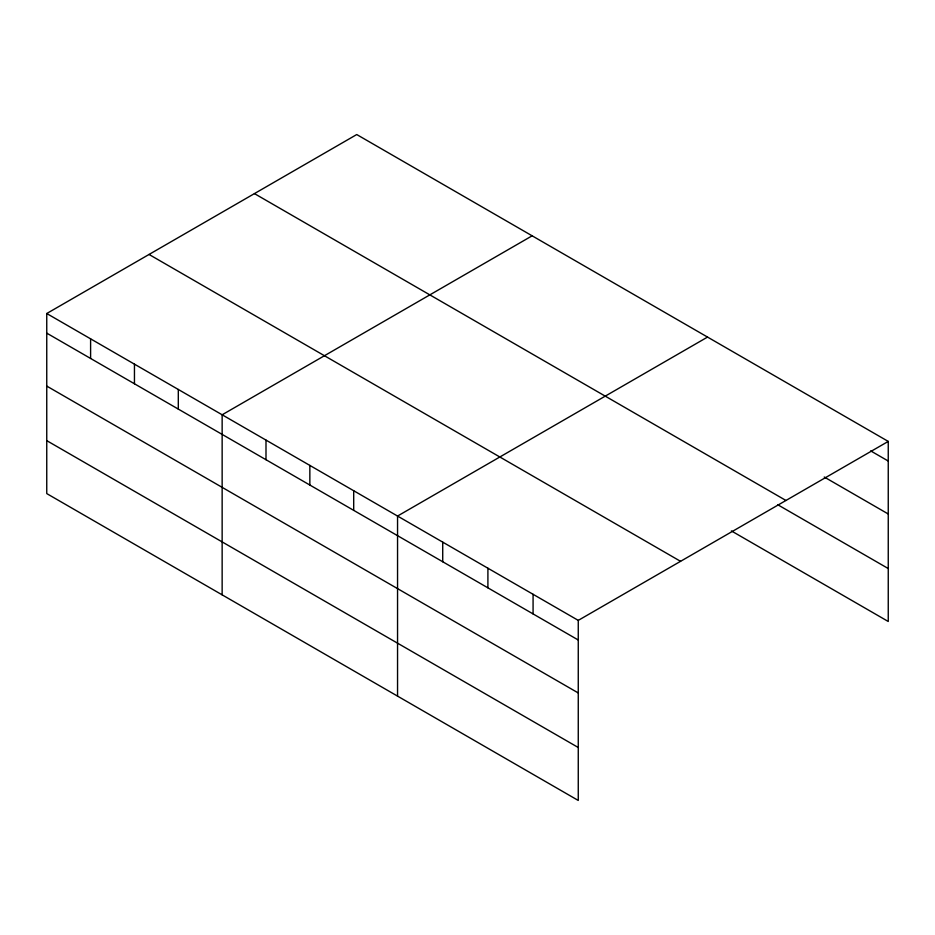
<?xml version="1.0" encoding="UTF-8"?>
<svg xmlns="http://www.w3.org/2000/svg" width="935" height="935" viewBox="0 0 935 935"><rect width="100%" height="100%" fill="white"/><g stroke="black" fill="none" stroke-linecap="round" stroke-linejoin="round"><path stroke-width="1.4" d="M46.75 313.517L578.262 620.384L578.262 800.453L46.75 493.587L46.75 313.517L356.738 134.547L888.25 441.413L888.25 621.483L731.38 530.916M532.132 235.819L222.144 414.789L222.144 594.847M707.538 337.079L397.55 516.05L397.55 696.119M578.262 620.384L888.25 441.413M870.684 450.892L888.25 461.037M824.249 477.025L888.25 513.981M254.437 193.603L785.949 500.47M777.815 504.771L888.25 568.538M149.051 254.46L680.563 561.327M46.75 333.141L578.262 640.008M46.75 386.085L578.262 692.952M46.75 440.642L578.262 747.509M533.079 594.298L533.079 613.921M487.906 568.211L487.906 587.834M442.722 542.136L442.722 561.76M353.699 490.735L353.699 510.358M309.847 465.42L309.847 485.043M265.996 440.104L265.996 459.716M178.304 389.463L178.304 409.086M134.453 364.147L134.453 383.771M90.601 338.832L90.601 358.456"/></g></svg>
